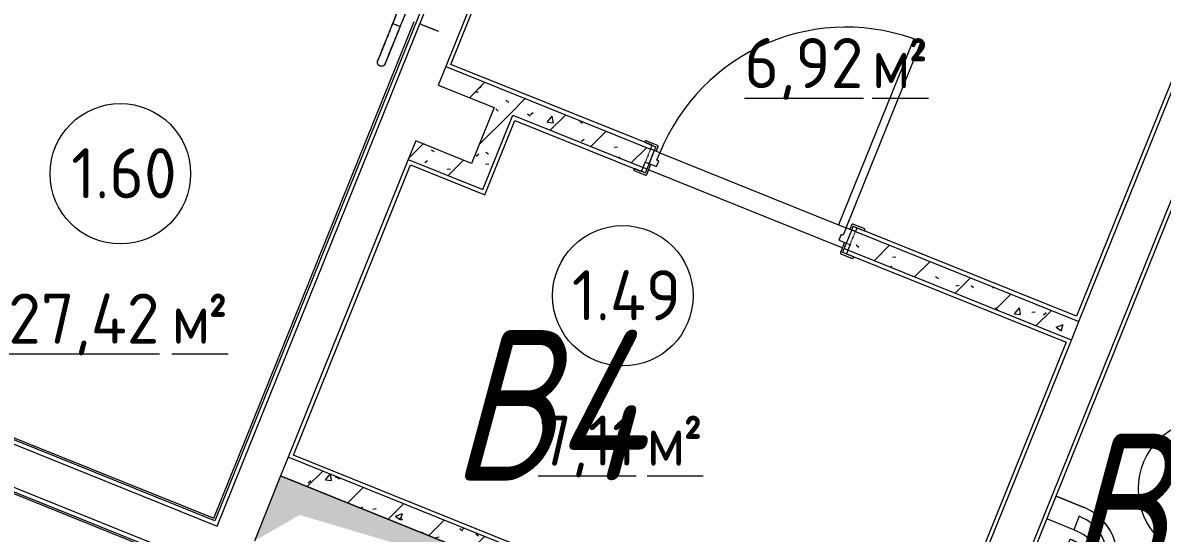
# Model space of a CAD drawing. Header units: millimetres. Extents: x -584918 to 2941280, y 3000189 to 4229862.
# Drawn here: x -439385 to -433710, y 3686800 to 3689344 of the extents above; entities that cross this region are included whole.
import ezdxf

# ---------------------------------------------------------------- set-up
doc = ezdxf.new("R2010")
doc.units = ezdxf.units.MM
doc.linetypes.add('ASVP_Невидимые', pattern=[5, 3, -2])
doc.linetypes.add('ASVP_Штриховая_ш3 п1_5', pattern=[4.5, 3, -1.5])
for name, color, linetype, lineweight in [('Двери', 7, 'Continuous', 0), ('Линии', 7, 'Continuous', 0), ('Линии разделители', 7, 'ASVP_Штриховая_ш3 п1_5', 0), ('Марки помещений', 7, 'Continuous', 0), ('Обобщенные модели', 7, 'Continuous', 0), ('Ограждение', 7, 'Continuous', 0), ('Перекрытие', 7, 'Continuous', 0), ('Сантехника', 7, 'Continuous', 0), ('Стены внутренние', 7, 'Continuous', 0), ('Стены несущие', 7, 'Continuous', 0), ('Стены отделка', 7, 'Continuous', 0), ('Узлы', 7, 'Continuous', 0), ('экспертиза ДУ категории', 1, 'Continuous', 0)]:
    doc.layers.add(name, color=color, linetype=linetype, lineweight=lineweight)
doc.styles.add('GOST Common_2', font='', dxfattribs={"height": 500})
doc.styles.add('GOST Common_3', font='', dxfattribs={"width": 0.9, "height": 500})
doc.styles.add('mytext', font='isocpeur.ttf', dxfattribs={"width": 0.8, "oblique": 14.999978})
doc.styles.get('GOST Common_2').set_extended_font_data('GOST Common')
doc.styles.get('GOST Common_3').set_extended_font_data('GOST Common')
pattern_1 = [(45, (-437515.92, 3663725.22), (-141.4214, 141.4214), [])]
pattern_2 = [(50, (-437515.92, 3663725.22), (364.368, -31.8783), [38.1, -419.1]), (355, (-437515.92, 3663725.2), (-70.486, 382.1133), [30.48, -335.28]), (100.451, (-437485.56, 3663722.56), (293.885, 350.2334), [32.38, -356.18]), (46.184, (-437515.92, 3663826.8), (542.1585, -84.086), [57.15, -628.65]), (96.636, (-437470.74, 3663819.8), (474.805, 494.855), [48.57, -534.27]), (351.184, (-437515.9, 3663826.8), (474.81, 494.85), [45.72, -502.92]), (21, (-437465.12, 3663801.42), (303.2285, -204.5305), [38.1, -419.1]), (326, (-437465.12, 3663801.4), (123.604, 368.376), [30.48, -335.28]), (71.451, (-437439.86, 3663784.37), (426.834, 163.8427), [32.38, -356.18]), (37.5, (-437515.92, 3663725.22), (6.17665, 169.11015), [16.764, -314.452, 16.764, -323.596, -336.55]), (37.5, (-437515.92, 3663725.22), (6.17665, 169.11015), [-671.576, 16.764, -319.786]), (7.5, (-437515.92, 3663725.22), (133.6389, 200.3615), [16.764, -177.292, 16.764, -306.832, -128.27]), (7.5, (-437515.92, 3663725.22), (133.6389, 200.3615), [-517.652, 16.764, -111.506]), (327.5, (-437629.21, 3663725.22), (271.1818, -11.45836), [16.764, -110.236, 16.764, -379.476, -525.78]), (327.5, (-437629.21, 3663725.22), (271.1818, -11.45836), [-523.24, 16.764, -509.016]), (317.5, (-437680, 3663725.22), (296.2585, 50.8528), [16.764, -148.336, 16.764, -246.38, -373.38]), (317.5, (-437680, 3663725.22), (296.2585, 50.8528), [-428.244, 16.764, -356.616])]

# ---------------------------------------------------------------- blocks, each defined once
blk = doc.blocks.new('ADSK_Умывальник_Полукруглый_Керамический_ГОСТ30493-96 с переливом - 2-ой величины-V136-АР Этаж 01')
at = {"layer": 'Сантехника', "color": 9, "true_color": 0xe1b7aa}
for p, q in [((3366.2, 23091.4), (3231.8, 23145.6)), ((3267.2, 22845.6), (3347.6, 23045.1)), ((3179.4, 22627.7), (3259.7, 22827.1)), ((3026.2, 22635.5), (3160.7, 22581.3))]:
    blk.add_line(p, q, dxfattribs=at)
at = {"layer": 'Сантехника', "color": 9, "true_color": 0xe1b7aa, "flags": 128}
blk.add_lwpolyline([(3179.4, 22627.7), (3187.8, 22624.5), (3196.3, 22621.6), (3204.9, 22619.1), (3213.7, 22616.9), (3222.5, 22615.1), (3231.4, 22613.7), (3240.3, 22612.6), (3249.3, 22611.8), (3258.3, 22611.4), (3267.3, 22611.4), (3276.3, 22611.7), (3285.2, 22612.4), (3294.2, 22613.5), (3303.1, 22614.9), (3311.9, 22616.6), (3320.6, 22618.8), (3329.3, 22621.2), (3337.8, 22624), (3346.3, 22627.2), (3354.6, 22630.6), (3362.7, 22634.4), (3370.7, 22638.6), (3378.5, 22643), (3386.2, 22647.8), (3393.6, 22652.8), (3400.9, 22658.2), (3407.9, 22663.8), (3414.7, 22669.7), (3421.2, 22675.9), (3427.5, 22682.4), (3433.5, 22689), (3439.3, 22696), (3444.7, 22703.1), (3449.9, 22710.5), (3454.8, 22718), (3459.4, 22725.8), (3463.7, 22733.7), (3467.6, 22741.8), (3471.2, 22750), (3474.5, 22758.4), (3477.5, 22766.9), (3480.1, 22775.5), (3482.3, 22784.2), (3484.2, 22793), (3485.8, 22801.9), (3487, 22810.8), (3487.8, 22819.8), (3488.3, 22828.7), (3488.5, 22837.7), (3488.2, 22846.7), (3487.6, 22855.7), (3486.7, 22864.7), (3485.4, 22873.6), (3483.7, 22882.4), (3481.7, 22891.2), (3479.3, 22899.9), (3476.6, 22908.4), (3473.5, 22916.9), (3470.2, 22925.3), (3466.4, 22933.4), (3462.4, 22941.5), (3458, 22949.4), (3453.4, 22957), (3448.4, 22964.5), (3443.1, 22971.8), (3437.5, 22978.9), (3431.7, 22985.8), (3425.6, 22992.4), (3419.2, 22998.7), (3412.6, 23004.8), (3405.7, 23010.7), (3398.7, 23016.2), (3391.4, 23021.5), (3383.9, 23026.4), (3376.2, 23031.1), (3368.3, 23035.5), (3360.2, 23039.5), (3352, 23043.2), (3347.6, 23045.1)], dxfattribs=at)
at = {"layer": 'Сантехника', "color": 9, "true_color": 0xe1b7aa}
for centre, radius, start, end in [((3263.5, 22836.4), 275, 248.0513, 68.0513), ((3263.5, 22836.4), 225, 248.0513, 68.0513), ((3295.9, 22823.3), 20, 188.0513, 248.0513), ((3295.9, 22823.3), 20, 68.0513, 128.0513), ((3295.9, 22823.3), 20, 248.0513, 68.0513)]:
    blk.add_arc(centre, radius, start, end, dxfattribs=at)
blk = doc.blocks.new('ВК_Домодедово_rvt-1-АР Этаж 01')
at = {"layer": 'Сантехника', "color": 253, "lineweight": 9, "true_color": 0xaaaaaa}
blk.add_blockref('ADSK_Умывальник_Полукруглый_Керамический_ГОСТ30493-96 с переливом - 2-ой величины-V136-АР Этаж 01', (0, 0), dxfattribs=at)
blk = doc.blocks.new('ASVP_ДверьДеревянная_1 полотно - Входная_внутр_ 1000х2000h_полотно_ Г Л _950 в свету_-7521736-АР Этаж 01')
at = {"layer": 'Двери', "lineweight": 18}
for p, q in [((500, 1050), (460, 1050)), ((460, 1050), (460, 50)), ((500, 50), (500, 1050)), ((-500, 50), (-530, 50)), ((-530, 50), (-530, -20)), ((-500, 10), (-500, 50)), ((-490, 10), (-500, 10)), ((-490, -20), (-490, 10)), ((460, 50), (500, 50)), ((500, 10), (490, 10)), ((490, 10), (490, -20)), ((530, 50), (500, 50)), ((500, 50), (500, 10)), ((530, -20), (530, 50)), ((-530, -20), (-490, -20)), ((490, -20), (530, -20))]:
    blk.add_line(p, q, dxfattribs=at)
at = {"layer": 'Двери', "linetype": 'ASVP_Невидимые', "lineweight": 18}
for p, q in [((-530, 50), (-550, 50)), ((-550, 50), (-550, -20)), ((-530, -20), (-530, 50)), ((550, 50), (530, 50)), ((530, 50), (530, -20)), ((550, -20), (550, 50)), ((-550, -20), (-530, -20)), ((530, -20), (550, -20))]:
    blk.add_line(p, q, dxfattribs=at)
at = {"layer": 'Двери'}
blk.add_arc((500, 50), 1000, 90, 180, dxfattribs=at)
blk = doc.blocks.new('ASVP_НАЛИЧНИК МДФ_Двери - Наличник дверной МДФ-V15-АР Этаж 01')
at = {"layer": 'Обобщенные модели'}
for p, q in [((-531, 0), (-590, 0)), ((-590, 0), (-590, -5)), ((-530, 50), (-530, -1)), ((-520, -5), (-520, 50)), ((520, 50), (520, -5)), ((530, -1), (530, 50)), ((590, 0), (531, 0)), ((531, 0), (531, -1)), ((-585, -10), (-525, -10)), ((-531, -1), (-531, 0)), ((-530, -1), (-531, -1)), ((525, -10), (585, -10)), ((531, -1), (530, -1)), ((590, -5), (590, 0))]:
    blk.add_line(p, q, dxfattribs=at)
for centre, start, end in [((-585, -5), 180, 270), ((-525, -5), 270, 360), ((525, -5), 180, 270), ((585, -5), 270, 360)]:
    blk.add_arc(centre, 5, start, end, dxfattribs=at)
blk = doc.blocks.new('ASVP_НАЛИЧНИК МДФ_Двери - Наличник дверной МДФ-V16-АР Этаж 01')
at = {"layer": 'Обобщенные модели'}
h = blk.add_hatch(dxfattribs=at)
h.set_pattern_fill('FP_10', color=256, style=0, pattern_type=2)
h.set_pattern_definition([(58.819, (-7622.62, 23219.885), (-847.5705, -1239.66265), [208.25, -1874.25]), (48.514, (-7901.11, 23242.37), (230.6308, 541.9905), [465.661, -465.661]), (40.384, (-7978.95, 23435.53), (616.941, 697.6711), [263.418, -1053.671])])
h.paths.add_polyline_path([(-590, 0), (-590, -5), (-588.5, -8.5), (-585, -10), (-525, -10), (-521.5, -8.5), (-520, -4.8), (-520, 20), (-530, 20), (-531, 0), (-589, 0)])
h.paths.add_polyline_path([(520, 20), (520, -5), (521.5, -8.5), (525, -10), (585, -10), (588.5, -8.5), (590, -5), (590, 0), (530, -1), (530, 20), (521.5, 20)])
for p, q in [((-531, 0), (-590, 0)), ((-590, 0), (-590, -5)), ((-531, -1), (-531, 0)), ((-530, 20), (-530, -1)), ((-520, -5), (-520, 20)), ((520, 20), (520, -5)), ((530, -1), (530, 20)), ((590, 0), (531, 0)), ((531, 0), (531, -1)), ((590, -5), (590, 0)), ((-585, -10), (-525, -10)), ((-530, -1), (-531, -1)), ((525, -10), (585, -10)), ((531, -1), (530, -1))]:
    blk.add_line(p, q, dxfattribs=at)
for centre, start, end in [((-585, -5), 180, 270), ((-525, -5), 270, 360), ((525, -5), 180, 270), ((585, -5), 270, 360)]:
    blk.add_arc(centre, 5, start, end, dxfattribs=at)
blk = doc.blocks.new('Тип перил - Перила_Внутренний_-6241588-АР Этаж 01')
at = {"layer": 'Ограждение'}
for p, q in [((270.6, 26352.1), (-0.5, 25679.4)), ((36.6, 25664.5), (307.7, 26337.1)), ((-12.2, 25650.4), (-26.4, 25614.9)), ((-5.7, 25606.6), (-10, 25608.3)), ((10.7, 25600), (24.9, 25635.4))]:
    blk.add_line(p, q, dxfattribs=at)
at = {"layer": 'Ограждение', "flags": 128}
for points in [[(269.2, 26305.4), (272.5, 26303.1), (276.4, 26302.4)], [(-12.2, 25650.4), (-11.1, 25653), (-10.1, 25655.6), (-9, 25658.1), (-8, 25660.7), (-7, 25663.3), (-5.9, 25665.8), (-4.9, 25668.3), (-3.9, 25670.8), (-2.9, 25673.2), (-2, 25675.7), (-1, 25678), (-0.5, 25679.4)], [(36.6, 25664.5), (35.7, 25662.1), (34.7, 25659.7), (33.8, 25657.3), (32.8, 25654.8), (31.8, 25652.3), (30.7, 25649.8), (29.7, 25647.3), (28.7, 25644.7), (27.7, 25642.1), (26.6, 25639.6), (25.6, 25637), (24.9, 25635.4)]]:
    blk.add_lwpolyline(points, dxfattribs=at)
blk = doc.blocks.new('Тип перил - Дуга D40_расстояние между поручнями 400-6859487-АР Этаж 01')
at = {"layer": 'Ограждение'}
for p, q in [((0, 0), (0, 2.3)), ((0, -2.3), (0, 0))]:
    blk.add_line(p, q, dxfattribs=at)
at = {"layer": 'Ограждение', "flags": 128}
for points in [[(0, 20), (8, 20), (16, 20), (23.9, 20), (31.9, 20), (39.7, 20), (47.5, 20), (55.3, 20), (62.9, 20), (70.5, 20), (77.9, 20), (85.2, 20), (92.4, 20), (99.4, 20), (106.2, 20), (112.9, 20), (119.4, 20), (125.8, 20), (131.9, 20), (137.8, 20), (143.5, 20), (148.9, 20), (154.1, 20), (159.1, 20), (163.8, 20), (168.3, 20), (172.5, 20), (176.4, 20), (180, 20), (183.4, 20), (186.4, 20), (189.2, 20), (191.6, 20), (193.7, 20), (195.6, 20), (197.1, 20), (198.3, 20), (199.2, 20), (199.7, 20), (200, 20), (200, 20)], [(200, 20), (199.8, 20), (199.4, 20), (198.6, 20), (197.4, 20), (196, 20), (194.3, 20), (192.2, 20), (189.8, 20), (187.2, 20), (184.2, 20), (181, 20), (177.4, 20), (173.6, 20), (169.5, 20), (165.1, 20), (160.4, 20), (155.5, 20), (150.4, 20), (145, 20), (139.3, 20), (133.5, 20), (127.4, 20), (121.2, 20), (114.7, 20), (108.1, 20), (101.2, 20), (94.3, 20), (87.1, 20), (79.9, 20), (72.5, 20), (65, 20), (57.3, 20), (49.6, 20), (41.8, 20), (34, 20), (26.1, 20), (18.1, 20), (10.2, 20), (2.2, 20), (0, 20)], [(200, 20), (200.8, 20), (201.6, 19.9), (202.4, 19.9), (203.2, 19.7), (204, 19.6), (204.8, 19.4), (205.5, 19.2), (206.3, 19), (207, 18.7), (207.8, 18.4), (208.5, 18.1), (209.2, 17.7), (209.9, 17.4), (210.6, 16.9), (211.3, 16.5), (211.9, 16), (212.6, 15.6), (213.2, 15), (213.8, 14.5), (214.3, 13.9), (214.9, 13.3), (215.4, 12.7), (215.9, 12.1), (216.4, 11.5), (216.8, 10.8), (217.2, 10.1), (217.6, 9.4), (218, 8.7), (218.3, 8), (218.6, 7.2), (218.9, 6.5), (219.2, 5.7), (219.4, 5), (219.6, 4.2), (219.7, 3.4), (219.8, 2.6), (219.9, 1.8), (220, 1), (220, 0.2), (220, 0)], [(0, -20), (8, -20), (16, -20), (23.9, -20), (31.9, -20), (39.7, -20), (47.5, -20), (55.3, -20), (62.9, -20), (70.5, -20), (77.9, -20), (85.2, -20), (92.4, -20), (99.4, -20), (106.2, -20), (112.9, -20), (119.4, -20), (125.8, -20), (131.9, -20), (137.8, -20), (143.5, -20), (148.9, -20), (154.1, -20), (159.1, -20), (163.8, -20), (168.3, -20), (172.5, -20), (176.4, -20), (180, -20), (183.4, -20), (186.4, -20), (189.2, -20), (191.6, -20), (193.7, -20), (195.6, -20), (197.1, -20), (198.3, -20), (199.2, -20), (199.7, -20), (200, -20), (200, -20)], [(200, -20), (199.8, -20), (199.4, -20), (198.6, -20), (197.4, -20), (196, -20), (194.3, -20), (192.2, -20), (189.8, -20), (187.2, -20), (184.2, -20), (181, -20), (177.4, -20), (173.6, -20), (169.5, -20), (165.1, -20), (160.4, -20), (155.5, -20), (150.4, -20), (145, -20), (139.3, -20), (133.5, -20), (127.4, -20), (121.2, -20), (114.7, -20), (108.1, -20), (101.2, -20), (94.3, -20), (87.1, -20), (79.9, -20), (72.5, -20), (65, -20), (57.3, -20), (49.6, -20), (41.8, -20), (34, -20), (26.1, -20), (18.1, -20), (10.2, -20), (2.2, -20), (0, -20)], [(220, 0), (220, -0.8), (219.9, -1.6), (219.9, -2.4), (219.7, -3.2), (219.6, -4), (219.4, -4.8), (219.2, -5.5), (219, -6.3), (218.7, -7), (218.4, -7.8), (218.1, -8.5), (217.7, -9.2), (217.4, -9.9), (216.9, -10.6), (216.5, -11.3), (216, -11.9), (215.6, -12.6), (215, -13.2), (214.5, -13.8), (213.9, -14.3), (213.3, -14.9), (212.7, -15.4), (212.1, -15.9), (211.5, -16.4), (210.8, -16.8), (210.1, -17.2), (209.4, -17.6), (208.7, -18), (208, -18.3), (207.2, -18.6), (206.5, -18.9), (205.7, -19.2), (205, -19.4), (204.2, -19.6), (203.4, -19.7), (202.6, -19.8), (201.8, -19.9), (201, -20), (200.2, -20), (200, -20)]]:
    blk.add_lwpolyline(points, dxfattribs=at)
blk = doc.blocks.new('Тип перил - Перила_Внутренний_-V25-АР Этаж 01')
at = {"layer": 'Ограждение'}
for p, q in [((-3.8, 25671.1), (1007, 28179.3)), ((33.3, 25656.2), (1051, 28181.7)), ((1051, 28181.7), (1007, 28179.3)), ((-12.2, 25650.4), (-3.8, 25671.1)), ((24.9, 25635.4), (33.3, 25656.2)), ((-26.4, 25614.9), (-12.2, 25650.4)), ((-26.4, 25614.9), (10.7, 25600)), ((10.7, 25600), (24.9, 25635.4))]:
    blk.add_line(p, q, dxfattribs=at)
blk = doc.blocks.new('ASVP_2D_Раковина - Раковина 550х420-V212-АР Этаж 01')
at = {"layer": 'Сантехника'}
for p, q in [((-384.1, 155), (-384.1, 10)), ((-384.1, 10), (-384.1, 155)), ((-334.1, 155), (-261.6, 155))]:
    blk.add_line(p, q, dxfattribs=at)
for radius, start in [(275, 77.063), (275, 77.2731), (225, 100.074)]:
    blk.add_arc((-109.1, 155), radius, start, 180, dxfattribs=at)
blk = doc.blocks.new('ASVP_Марка_Помещение_ДваЗначения - Номер Площадь-685795-АР Этаж 01')
at = {"layer": 'Марки помещений'}
blk.add_circle((0, 0), 3.5, dxfattribs=at)

msp = doc.modelspace()

# ---------------------------------------------------------------- hatches: boundary and pattern name
at = {"layer": 'Стены внутренние'}
h = msp.add_hatch(dxfattribs=at)
h.set_pattern_fill('FP_1', color=256, style=0, pattern_type=2)
h.set_pattern_definition(pattern_1)
h.paths.add_polyline_path([(-434162.104, 3687762.344), (-434124.726, 3687855.096), (-435237.749, 3688303.628), (-435275.126, 3688210.876), (-434180.654, 3687769.82)])
h.paths.add_polyline_path([(-436295.397, 3688622.03), (-436258.02, 3688714.782), (-437278.29, 3689125.935), (-437315.668, 3689033.184), (-436525.559, 3688714.782)])
h = msp.add_hatch(dxfattribs=at)
h.set_pattern_fill('FP_2', color=256, style=0, pattern_type=2)
h.set_pattern_definition(pattern_2)
h.paths.add_polyline_path([(-434162.104, 3687762.344), (-434124.726, 3687855.096), (-435237.749, 3688303.628), (-435275.126, 3688210.876), (-434180.654, 3687769.82)])
h.paths.add_polyline_path([(-436295.397, 3688622.03), (-436258.02, 3688714.782), (-437278.29, 3689125.935), (-437315.668, 3689033.184), (-436525.559, 3688714.782)])
h = msp.add_hatch(dxfattribs=at)
h.set_pattern_fill('FP_1', color=256, style=0, pattern_type=2)
h.set_pattern_definition(pattern_1)
h.paths.add_polyline_path([(-437094.171, 3688512.666), (-436944.66, 3688883.673), (-437037.412, 3688921.051), (-437186.923, 3688550.043), (-437149.545, 3688534.981)])
h = msp.add_hatch(dxfattribs=at)
h.set_pattern_fill('FP_2', color=256, style=0, pattern_type=2)
h.set_pattern_definition(pattern_2)
h.paths.add_polyline_path([(-437094.171, 3688512.666), (-436944.66, 3688883.673), (-437037.412, 3688921.051), (-437186.923, 3688550.043), (-437149.545, 3688534.981)])
h = msp.add_hatch(dxfattribs=at)
h.set_pattern_fill('FP_1', color=256, style=0, pattern_type=2)
h.set_pattern_definition(pattern_1)
h.paths.add_polyline_path([(-437186.923, 3688550.043), (-437149.545, 3688642.795), (-437427.801, 3688754.928), (-437465.179, 3688662.176), (-437355.69, 3688618.054)])
h = msp.add_hatch(dxfattribs=at)
h.set_pattern_fill('FP_2', color=256, style=0, pattern_type=2)
h.set_pattern_definition(pattern_2)
h.paths.add_polyline_path([(-437186.923, 3688550.043), (-437149.545, 3688642.795), (-437427.801, 3688754.928), (-437465.179, 3688662.176), (-437355.69, 3688618.054)])
h = msp.add_hatch(dxfattribs=at)
h.set_pattern_fill('FP_1', color=256, style=0, pattern_type=2)
h.set_pattern_definition(pattern_1)
h.paths.add_polyline_path([(-436384.688, 3686393.908), (-436347.311, 3686486.66), (-438063.221, 3687178.146), (-438100.598, 3687085.394), (-436449.338, 3686419.961)])
h = msp.add_hatch(dxfattribs=at)
h.set_pattern_fill('FP_2', color=256, style=0, pattern_type=2)
h.set_pattern_definition(pattern_2)
h.paths.add_polyline_path([(-436384.688, 3686393.908), (-436347.311, 3686486.66), (-438063.221, 3687178.146), (-438100.598, 3687085.394), (-436449.338, 3686419.961)])
at = {"layer": 'Узлы'}
h = msp.add_hatch(color=256, dxfattribs=at)
h.paths.add_polyline_path([(-418285.026, 3673474.55), (-418175.026, 3673665.076), (-417785.026, 3673774.55), (-418285.026, 3673774.55), (-418285.026, 3673665.076)])
h.paths.add_polyline_path([(-418285.026, 3673974.55), (-418078.059, 3675943.703), (-417785.026, 3676041.437), (-418285.026, 3676242.929), (-418285.026, 3674884.92)])
h.paths.add_polyline_path([(-424585.026, 3677774.55), (-424225.564, 3678328.073), (-423235.026, 3678237.705), (-424567.196, 3678774.55), (-424585.026, 3678774.55), (-424585.026, 3677776.106)])
h.paths.add_polyline_path([(-428635.026, 3678474.55), (-428485.896, 3678687.53), (-426910.201, 3678774.55), (-428635.026, 3678774.55), (-428635.026, 3678498.903)])
h.paths.add_polyline_path([(-427335.026, 3678874.55), (-427168.696, 3679657.068), (-426910.201, 3679718.746), (-427335.026, 3679889.944), (-427335.026, 3679074.55)])
h.paths.add_polyline_path([(-428635.026, 3678874.55), (-428497.367, 3679071.147), (-427535.026, 3679174.55), (-428635.026, 3679174.55), (-428635.026, 3679071.147)])
h.paths.add_polyline_path([(-419588.29, 3679247.859), (-418239.214, 3682357.869), (-418094.569, 3682419.42), (-418280.073, 3682494.175), (-419573.227, 3679285.237)])
h.paths.add_polyline_path([(-428635.026, 3679374.55), (-428335.026, 3679938.768), (-427535.026, 3679970.541), (-428635.026, 3680413.825), (-428635.026, 3679938.768)])
h.paths.add_polyline_path([(-417423.156, 3683550.439), (-416497.322, 3684476.273), (-415044.14, 3684370.671), (-416806.426, 3685080.846), (-417422.933, 3683550.993)])
h.paths.add_polyline_path([(-428729.889, 3684387.283), (-428072.883, 3685259.159), (-427409.212, 3685256.659), (-428243.979, 3685593.058), (-428636.445, 3684619.163)])
h.paths.add_polyline_path([(-436523.816, 3686449.974), (-438100.598, 3687085.394), (-438231.42, 3686760.762), (-438006.253, 3686890.762), (-436584.02, 3686467.875)])
h.paths.add_polyline_path([(-429115.294, 3691216.314), (-428813.996, 3691717.757), (-428673.822, 3691749.983), (-428868.601, 3691828.476), (-429100.231, 3691253.692)])
h.paths.add_polyline_path([(-442914.698, 3692529.376), (-441873.323, 3693372.665), (-439774.977, 3693096.962), (-442279.278, 3694106.158), (-442909.452, 3692542.394)])
h.paths.add_polyline_path([(-443563.961, 3692791.019), (-442831.205, 3694112.947), (-442464.782, 3694180.913), (-442928.542, 3694367.802), (-443533.836, 3692865.775)])
h.paths.add_polyline_path([(-431752.631, 3693206.326), (-431344.04, 3694008.232), (-431193.351, 3694059.09), (-431378.855, 3694133.845), (-431696.565, 3693345.454)])
h.paths.add_polyline_path([(-427823.827, 3697337.246), (-429771.617, 3698122.177), (-430070.638, 3697380.161), (-429553.834, 3697755.642), (-428067.474, 3697396.171)])

# ---------------------------------------------------------------- linework, layer by layer
at = {"layer": 'Линии'}
for p, q in [((-438100.598, 3687085.394), (-438231.42, 3686760.762)), ((-436523.816, 3686449.974), (-438100.598, 3687085.394))]:
    msp.add_line(p, q, dxfattribs=at)
at = {"layer": 'Линии разделители'}
msp.add_line((-437407.728, 3689339.819), (-437314.976, 3689302.441), dxfattribs=at)
at = {"layer": 'Перекрытие'}
for p, q in [((-436211.644, 3688696.093), (-435321.226, 3688337.268)), ((-436276.847, 3688614.554), (-436295.397, 3688622.03)), ((-435302.952, 3688222.089), (-436267.572, 3688610.816)), ((-435275.126, 3688210.876), (-435293.677, 3688218.351))]:
    msp.add_line(p, q, dxfattribs=at)
at = {"layer": 'Стены внутренние'}
for p, q in [((-438442.603, 3686597.893), (-445208.854, 3689324.591)), ((-438433.536, 3686874.556), (-437435.553, 3689351.032)), ((-441531.449, 3688122.969), (-438433.536, 3686874.556))]:
    msp.add_line(p, q, dxfattribs=at)
at = {"layer": 'Стены несущие'}
for p, q in [((-437278.29, 3689125.935), (-437315.668, 3689033.184)), ((-437278.29, 3689125.935), (-436258.02, 3688714.782)), ((-437315.668, 3689033.184), (-437037.412, 3688921.051)), ((-437037.412, 3688921.051), (-437149.545, 3688642.795)), ((-437094.171, 3688512.666), (-436944.66, 3688883.673)), ((-436944.66, 3688883.673), (-436295.397, 3688622.03)), ((-437427.801, 3688754.928), (-437465.179, 3688662.176)), ((-437149.545, 3688642.795), (-437427.801, 3688754.928)), ((-437465.179, 3688662.176), (-437094.171, 3688512.666)), ((-436295.397, 3688622.03), (-436284.184, 3688649.855)), ((-435237.749, 3688303.628), (-434124.726, 3687855.096)), ((-435263.913, 3688238.701), (-435275.126, 3688210.876)), ((-434162.104, 3687762.344), (-435275.126, 3688210.876)), ((-434162.104, 3687762.344), (-434124.726, 3687855.096)), ((-434124.726, 3687855.096), (-434124.726, 3687855.096)), ((-438063.221, 3687178.146), (-438100.598, 3687085.394)), ((-436347.311, 3686486.66), (-438063.221, 3687178.146)), ((-438100.598, 3687085.394), (-436477.44, 3686431.285))]:
    msp.add_line(p, q, dxfattribs=at)
at = {"layer": 'Стены отделка'}
for p, q in [((-436417.082, 3691851.595), (-438427.999, 3686861.543)), ((-438416.924, 3686835.518), (-436398.532, 3691844.12)), ((-436493.36, 3691073.725), (-437278.29, 3689125.935)), ((-437252.264, 3689137.01), (-436482.285, 3691047.699)), ((-433365.822, 3689791.811), (-434135.801, 3687881.122)), ((-434124.726, 3687855.096), (-433339.796, 3689802.886)), ((-445195.841, 3689330.128), (-438438.866, 3686607.168)), ((-438431.39, 3686625.718), (-445169.815, 3689341.203)), ((-437278.29, 3689125.935), (-437278.29, 3689125.935)), ((-436250.544, 3688733.332), (-437252.264, 3689137.01)), ((-437083.096, 3688486.64), (-436933.586, 3688857.647)), ((-436933.586, 3688857.647), (-436302.873, 3688603.479)), ((-436258.02, 3688714.782), (-436250.544, 3688733.332)), ((-437465.179, 3688662.176), (-438063.221, 3687178.146)), ((-438037.195, 3687189.221), (-437454.104, 3688636.15)), ((-437465.179, 3688662.176), (-437465.179, 3688662.176)), ((-437454.104, 3688636.15), (-437083.096, 3688486.64)), ((-436302.873, 3688603.479), (-436295.397, 3688622.03)), ((-433621.513, 3688568.732), (-434892.352, 3685415.168)), ((-434866.326, 3685426.243), (-433610.438, 3688542.706)), ((-435230.273, 3688322.178), (-435237.749, 3688303.628)), ((-434135.801, 3687881.122), (-435230.273, 3688322.178)), ((-435275.126, 3688210.876), (-435282.602, 3688192.325)), ((-435282.602, 3688192.325), (-434188.13, 3687751.269)), ((-441570.488, 3688106.357), (-438416.924, 3686835.518)), ((-438427.999, 3686861.543), (-441544.462, 3688117.432)), ((-434188.13, 3687751.269), (-435088.93, 3685515.949)), ((-435077.856, 3685489.923), (-434162.104, 3687762.344)), ((-438063.221, 3687178.146), (-438063.221, 3687178.146)), ((-436321.285, 3686497.735), (-438037.195, 3687189.221))]:
    msp.add_line(p, q, dxfattribs=at)

# ---------------------------------------------------------------- block references
msp.add_blockref('ВК_Домодедово_rvt-1-АР Этаж 01', (-437515.924, 3663725.217))
at = {"layer": 'Двери', "rotation": 338.0513009164574}
msp.add_blockref('ASVP_ДверьДеревянная_1 полотно - Входная_внутр_ 1000х2000h_полотно_ Г Л _950 в свету_-7521736-АР Этаж 01', (-435766.573, 3688462.829), dxfattribs=at)
at = {"layer": 'Марки помещений', "xscale": 99.99999999999993, "yscale": 99.99999999999993, "zscale": 99.99999999999993}
for p in [(-438899.022, 3688591.447), (-436396.328, 3687983.25), (-433478.228, 3687020.352)]:
    msp.add_blockref('ASVP_Марка_Помещение_ДваЗначения - Номер Площадь-685795-АР Этаж 01', p, dxfattribs=at)
at = {"layer": 'Обобщенные модели'}
for name, p, rotation in [('ASVP_НАЛИЧНИК МДФ_Двери - Наличник дверной МДФ-V16-АР Этаж 01', (-435740.409, 3688527.755), 158.0513009164573), ('ASVP_НАЛИЧНИК МДФ_Двери - Наличник дверной МДФ-V15-АР Этаж 01', (-435792.737, 3688397.902), 338.0513009164574)]:
    msp.add_blockref(name, p, dxfattribs=dict(at, rotation=rotation))
at = {"layer": 'Ограждение'}
for name in ['Тип перил - Перила_Внутренний_-V25-АР Этаж 01', 'Тип перил - Перила_Внутренний_-6241588-АР Этаж 01']:
    msp.add_blockref(name, (-437515.924, 3663725.217), dxfattribs=at)
at = {"layer": 'Ограждение', "rotation": 248.0513009164557}
msp.add_blockref('Тип перил - Дуга D40_расстояние между поручнями 400-6859487-АР Этаж 01', (-437523.806, 3689332.689), dxfattribs=at)
at = {"layer": 'Сантехника', "rotation": 248.0513009164577}
msp.add_blockref('ASVP_2D_Раковина - Раковина 550х420-V212-АР Этаж 01', (-434391.215, 3686631.976), dxfattribs=at)

# ---------------------------------------------------------------- texts
at = {"layer": 'Марки помещений', "char_height": 250, "attachment_point": 1}
for s, insert, width, style in [('\\L6,92 ', (-435790.762, 3689268.347), 772.02506, 'GOST Common_2'), ('\\L\\fGOST Common|b0|i0|c238|p34|;\\W.9;\\L²', (-434975.184, 3689268.347), 165.94931, 'GOST Common_3'), ('\\L\\fGOST Common|b0|i0|c204|p34|;\\W.9;\\Lм', (-435153.778, 3689268.347), 216.45562, 'GOST Common_2'), ('1.60', (-439143.829, 3688719.172), 606.07575, 'GOST Common_2'), ('1.49', (-436650.136, 3688110.976), 627.72131, 'GOST Common_2'), ('\\L27,42 ', (-439457.465, 3687994.642), 988.48069, 'GOST Common_2'), ('\\L\\fGOST Common|b0|i0|c238|p34|;\\W.9;\\L²', (-438463.293, 3687994.642), 165.94931, 'GOST Common_3'), ('\\L\\fGOST Common|b0|i0|c204|p34|;\\W.9;\\Lм', (-438641.887, 3687994.642), 216.45562, 'GOST Common_2'), ('\\L7,11 ', (-436817.522, 3687386.445), 656.58206, 'GOST Common_2'), ('\\L\\fGOST Common|b0|i0|c238|p34|;\\W.9;\\L²', (-436097.194, 3687386.445), 165.94931, 'GOST Common_3'), ('\\L\\fGOST Common|b0|i0|c204|p34|;\\W.9;\\Lм', (-436275.787, 3687386.445), 216.45562, 'GOST Common_2')]:
    msp.add_mtext(s, dxfattribs=dict(at, insert=insert, width=width, style=style))
at = {"layer": 'экспертиза ДУ категории', "lineweight": 50, "char_height": 750, "attachment_point": 1, "style": 'mytext'}
for insert in [(-437255.871, 3687812.362), (-434212.085, 3687296.248)]:
    msp.add_mtext_dynamic_manual_height_columns('В4', width=2459.42723, gutter_width=17359.771, heights=[0], dxfattribs=dict(at, insert=insert))

doc.saveas('drawing.dxf')
